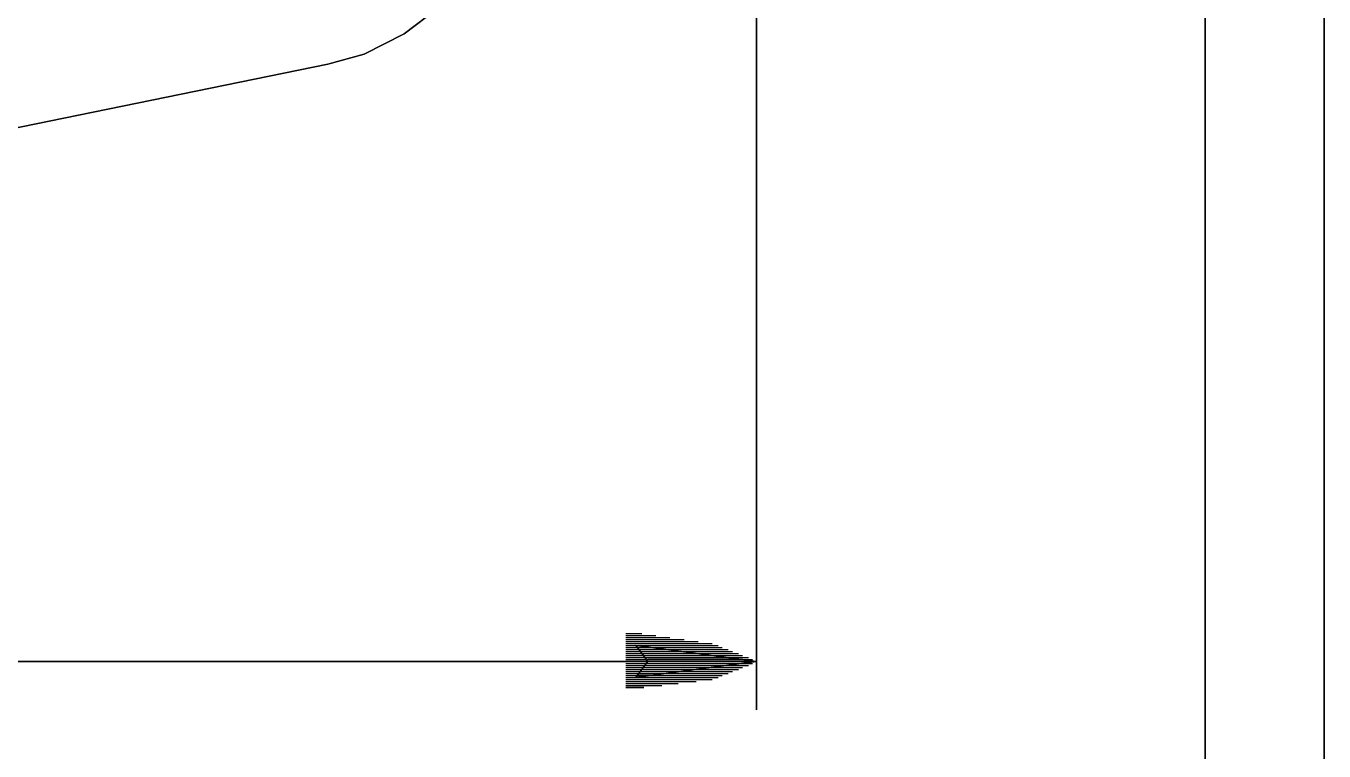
# Model space of a CAD drawing. Extents: x 1 to 210, y 1 to 298.
# Drawn here: x 155.9 to 210.5, y 192.8 to 223.4 of the extents above; entities that cross this region are included whole.
import ezdxf

# ---------------------------------------------------------------- set-up
doc = ezdxf.new("R2010")
doc.units = 0

msp = doc.modelspace()

# ---------------------------------------------------------------- linework, layer by layer
at = {"layer": 'P00012'}
msp.add_lwpolyline([(173.227992, 224.112661), (171.788664, 223.011996), (173.227992, 224.112661)], dxfattribs=at)
at = {"layer": 'P00013'}
msp.add_lwpolyline([(171.788664, 223.011996), (170.095335, 222.165326), (171.788664, 223.011996)], dxfattribs=at)
at = {"layer": 'P00014'}
msp.add_lwpolyline([(170.095335, 222.165326), (168.571332, 221.741994), (170.095335, 222.165326)], dxfattribs=at)
at = {"layer": 'P00016'}
msp.add_lwpolyline([(168.571332, 221.741994), (120.565326, 211.920662), (168.571332, 221.741994)], dxfattribs=at)
at = {"layer": 'P00107'}
msp.add_lwpolyline([(186.60532, 231.563326), (186.60532, 194.563996), (186.60532, 231.563326)], dxfattribs=at)
at = {"layer": 'P01154'}
msp.add_lwpolyline([(181.101995, 197.781328), (181.779322, 197.781328)], dxfattribs=at)
at = {"layer": 'P01155'}
msp.add_lwpolyline([(181.101995, 197.696665), (182.371986, 197.696665)], dxfattribs=at)
at = {"layer": 'P01156'}
msp.add_lwpolyline([(181.101995, 197.611991), (182.964672, 197.611991)], dxfattribs=at)
at = {"layer": 'P01157'}
msp.add_lwpolyline([(181.101995, 197.527327), (183.557336, 197.527327)], dxfattribs=at)
at = {"layer": 'P01158'}
msp.add_lwpolyline([(181.101995, 197.442664), (184.15, 197.442664)], dxfattribs=at)
at = {"layer": 'P01159'}
msp.add_lwpolyline([(181.101995, 197.35799), (184.742664, 197.35799)], dxfattribs=at)
at = {"layer": 'P01160'}
msp.add_lwpolyline([(181.101995, 197.273327), (184.996654, 197.273327)], dxfattribs=at)
at = {"layer": 'P01161'}
msp.add_lwpolyline([(181.101995, 197.188664), (185.166002, 197.188664)], dxfattribs=at)
at = {"layer": 'P01162'}
msp.add_lwpolyline([(181.101995, 197.10399), (185.419991, 197.10399)], dxfattribs=at)
at = {"layer": 'P01163'}
msp.add_lwpolyline([(181.101995, 197.019326), (185.589339, 197.019326)], dxfattribs=at)
at = {"layer": 'P01164'}
msp.add_lwpolyline([(181.101995, 196.934663), (185.843329, 196.934663)], dxfattribs=at)
at = {"layer": 'P01165'}
msp.add_lwpolyline([(181.101995, 196.849989), (186.012655, 196.849989)], dxfattribs=at)
at = {"layer": 'P01166'}
msp.add_lwpolyline([(181.101995, 196.765326), (186.266667, 196.765326)], dxfattribs=at)
at = {"layer": 'P01167'}
msp.add_lwpolyline([(181.101995, 196.680663), (186.435993, 196.680663)], dxfattribs=at)
at = {"layer": 'P01168'}
msp.add_lwpolyline([(181.101995, 196.596), (186.60532, 196.596)], dxfattribs=at)
at = {"layer": 'P01169'}
msp.add_lwpolyline([(181.101995, 196.511326), (186.435993, 196.511326)], dxfattribs=at)
at = {"layer": 'P01170'}
msp.add_lwpolyline([(181.101995, 196.426662), (186.266667, 196.426662)], dxfattribs=at)
at = {"layer": 'P01171'}
msp.add_lwpolyline([(181.101995, 196.341999), (186.012655, 196.341999)], dxfattribs=at)
at = {"layer": 'P01172'}
msp.add_lwpolyline([(181.101995, 196.257325), (185.843329, 196.257325)], dxfattribs=at)
at = {"layer": 'P01173'}
msp.add_lwpolyline([(181.101995, 196.172662), (185.589339, 196.172662)], dxfattribs=at)
at = {"layer": 'P01174'}
msp.add_lwpolyline([(181.101995, 196.087999), (185.419991, 196.087999)], dxfattribs=at)
at = {"layer": 'P01175'}
msp.add_lwpolyline([(181.101995, 196.003325), (185.166002, 196.003325)], dxfattribs=at)
at = {"layer": 'P01176'}
msp.add_lwpolyline([(181.101995, 195.918661), (184.996654, 195.918661)], dxfattribs=at)
at = {"layer": 'P01177'}
msp.add_lwpolyline([(181.101995, 195.833998), (184.742664, 195.833998)], dxfattribs=at)
at = {"layer": 'P01178'}
msp.add_lwpolyline([(181.101995, 195.749324), (184.065337, 195.749324)], dxfattribs=at)
at = {"layer": 'P01179'}
msp.add_lwpolyline([(181.101995, 195.664661), (183.303325, 195.664661)], dxfattribs=at)
at = {"layer": 'P01180'}
msp.add_lwpolyline([(181.101995, 195.579998), (182.625997, 195.579998)], dxfattribs=at)
at = {"layer": 'P01181'}
msp.add_lwpolyline([(181.101995, 195.495324), (181.863985, 195.495324), (181.101995, 195.495324)], dxfattribs=at)
at = {"layer": 'P01182'}
msp.add_lwpolyline([(186.60532, 196.596), (181.525332, 195.918661), (186.60532, 196.596)], dxfattribs=at)
at = {"layer": 'P01183'}
msp.add_lwpolyline([(181.525332, 195.918661), (182.033333, 196.596), (181.525332, 195.918661)], dxfattribs=at)
at = {"layer": 'P01184'}
msp.add_lwpolyline([(182.033333, 196.596), (181.525332, 197.273327), (182.033333, 196.596)], dxfattribs=at)
at = {"layer": 'P01185'}
msp.add_lwpolyline([(181.525332, 197.273327), (186.60532, 196.596), (181.525332, 197.273327)], dxfattribs=at)
at = {"layer": 'P01186'}
msp.add_lwpolyline([(182.033333, 196.596), (186.60532, 196.596)], dxfattribs=at)
at = {"layer": 'P01187'}
msp.add_lwpolyline([(182.033333, 196.511326), (186.012655, 196.511326)], dxfattribs=at)
at = {"layer": 'P01188'}
msp.add_lwpolyline([(181.94867, 196.426662), (185.335328, 196.426662)], dxfattribs=at)
at = {"layer": 'P01189'}
msp.add_lwpolyline([(181.863985, 196.341999), (184.742664, 196.341999)], dxfattribs=at)
at = {"layer": 'P01190'}
msp.add_lwpolyline([(181.779322, 196.257325), (184.065337, 196.257325)], dxfattribs=at)
at = {"layer": 'P01191'}
msp.add_lwpolyline([(181.779322, 196.172662), (183.472673, 196.172662)], dxfattribs=at)
at = {"layer": 'P01192'}
msp.add_lwpolyline([(181.694659, 196.087999), (182.795324, 196.087999)], dxfattribs=at)
at = {"layer": 'P01193'}
msp.add_lwpolyline([(181.609996, 196.003325), (182.20266, 196.003325), (181.609996, 196.003325)], dxfattribs=at)
at = {"layer": 'P01194'}
msp.add_lwpolyline([(181.609996, 197.188664), (182.20266, 197.188664)], dxfattribs=at)
at = {"layer": 'P01195'}
msp.add_lwpolyline([(181.694659, 197.10399), (182.795324, 197.10399)], dxfattribs=at)
at = {"layer": 'P01196'}
msp.add_lwpolyline([(181.779322, 197.019326), (183.472673, 197.019326)], dxfattribs=at)
at = {"layer": 'P01197'}
msp.add_lwpolyline([(181.779322, 196.934663), (184.065337, 196.934663)], dxfattribs=at)
at = {"layer": 'P01198'}
msp.add_lwpolyline([(181.863985, 196.849989), (184.742664, 196.849989)], dxfattribs=at)
at = {"layer": 'P01199'}
msp.add_lwpolyline([(181.94867, 196.765326), (185.335328, 196.765326)], dxfattribs=at)
at = {"layer": 'P01200'}
msp.add_lwpolyline([(182.033333, 196.680663), (186.012655, 196.680663), (182.033333, 196.680663)], dxfattribs=at)
at = {"layer": 'P01201'}
msp.add_lwpolyline([(46.566667, 196.596), (186.60532, 196.596), (46.566667, 196.596)], dxfattribs=at)
at = {"layer": 'P04348'}
msp.add_lwpolyline([(210.481339, 297.603326), (210.481339, 0.592664), (210.481339, 297.603326)], dxfattribs=at)
at = {"layer": 'P04352'}
msp.add_lwpolyline([(205.485993, 292.607992), (205.485993, 5.588009), (205.485993, 292.607992)], dxfattribs=at)

doc.saveas('drawing.dxf')
